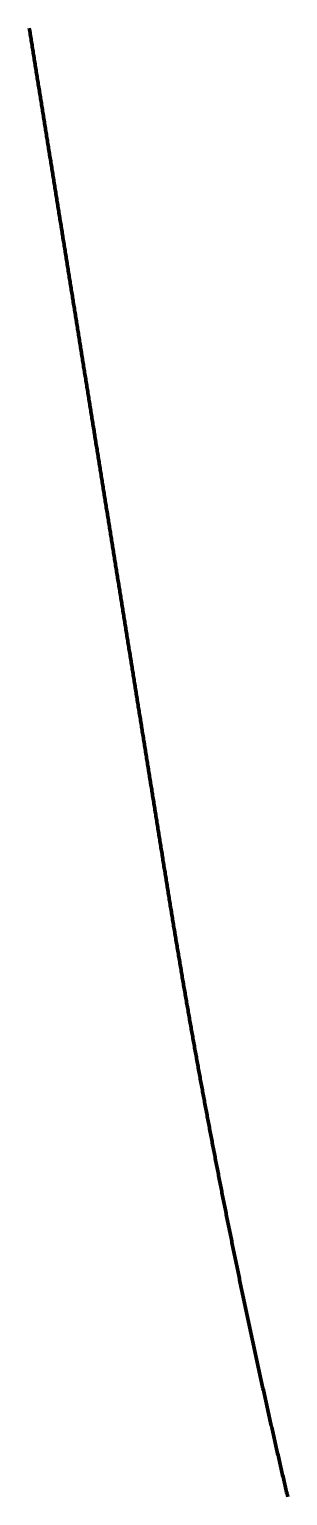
# Model space of a CAD drawing. Header units: metres. Extents: x 84843 to 90196, y 2281619 to 2289011.
# Drawn here: x 89342.3 to 89423.9, y 2283466.9 to 2283928.8 of the extents above; entities that cross this region are included whole.
import ezdxf

# ---------------------------------------------------------------- set-up
doc = ezdxf.new("R2010")
doc.units = ezdxf.units.M
doc.layers.add('Linje - 1', color=5, linetype='Continuous', lineweight=200)

msp = doc.modelspace()

# ---------------------------------------------------------------- linework, layer by layer
at = {"layer": 'Linje - 1'}
msp.add_polyline3d([(89423.89, 2283466.51, 43.69), (89423.78, 2283467, 43.68), (89423.66, 2283467.48, 43.67), (89423.55, 2283467.97, 43.65), (89423.43, 2283468.46, 43.64), (89423.32, 2283468.94, 43.63), (89423.21, 2283469.43, 43.61), (89423.09, 2283469.92, 43.6), (89422.98, 2283470.4, 43.59), (89422.86, 2283470.89, 43.58), (89422.75, 2283471.38, 43.56), (89422.64, 2283471.86, 43.55), (89422.52, 2283472.35, 43.54), (89422.41, 2283472.84, 43.52), (89422.29, 2283473.32, 43.51), (89422.18, 2283473.81, 43.5), (89422.07, 2283474.3, 43.49), (89421.95, 2283474.79, 43.47), (89421.84, 2283475.27, 43.46), (89421.73, 2283475.76, 43.45), (89421.61, 2283476.25, 43.43), (89421.5, 2283476.73, 43.42), (89421.39, 2283477.22, 43.41), (89421.28, 2283477.71, 43.39), (89421.16, 2283478.19, 43.38), (89421.05, 2283478.68, 43.37), (89420.94, 2283479.17, 43.35), (89420.83, 2283479.66, 43.34), (89420.71, 2283480.14, 43.33), (89420.6, 2283480.63, 43.31), (89420.49, 2283481.12, 43.3), (89420.38, 2283481.61, 43.29), (89420.27, 2283482.09, 43.27), (89420.15, 2283482.58, 43.26), (89420.04, 2283483.07, 43.25), (89419.93, 2283483.55, 43.23), (89419.82, 2283484.04, 43.22), (89419.71, 2283484.53, 43.21), (89419.6, 2283485.02, 43.19), (89419.48, 2283485.5, 43.18), (89419.37, 2283485.99, 43.17), (89419.26, 2283486.48, 43.15), (89419.15, 2283486.97, 43.14), (89419.04, 2283487.45, 43.12), (89418.93, 2283487.94, 43.11), (89418.82, 2283488.43, 43.1), (89418.71, 2283488.92, 43.08), (89418.6, 2283489.4, 43.07), (89418.49, 2283489.89, 43.06), (89418.38, 2283490.38, 43.04), (89418.27, 2283490.87, 43.03), (89418.16, 2283491.36, 43.02), (89418.05, 2283491.84, 43), (89417.94, 2283492.33, 42.99), (89417.83, 2283492.82, 42.97), (89417.72, 2283493.31, 42.96), (89417.61, 2283493.79, 42.95), (89417.5, 2283494.28, 42.93), (89417.39, 2283494.77, 42.92), (89417.28, 2283495.26, 42.9), (89417.17, 2283495.75, 42.89), (89417.06, 2283496.23, 42.88), (89416.95, 2283496.72, 42.86), (89416.84, 2283497.21, 42.85), (89416.73, 2283497.7, 42.84), (89416.62, 2283498.19, 42.82), (89416.51, 2283498.67, 42.81), (89416.41, 2283499.16, 42.79), (89416.3, 2283499.65, 42.78), (89416.19, 2283500.14, 42.76), (89416.08, 2283500.63, 42.75), (89415.97, 2283501.11, 42.74), (89415.86, 2283501.6, 42.72), (89415.75, 2283502.09, 42.71), (89415.65, 2283502.58, 42.69), (89415.54, 2283503.07, 42.68), (89415.43, 2283503.55, 42.67), (89415.32, 2283504.04, 42.65), (89415.22, 2283504.53, 42.64), (89415.11, 2283505.02, 42.62), (89415, 2283505.51, 42.61), (89414.89, 2283506, 42.59), (89414.78, 2283506.48, 42.58), (89414.68, 2283506.97, 42.57), (89414.57, 2283507.46, 42.55), (89414.46, 2283507.95, 42.54), (89414.36, 2283508.44, 42.52), (89414.25, 2283508.93, 42.51), (89414.14, 2283509.41, 42.49), (89414.04, 2283509.9, 42.48), (89413.93, 2283510.39, 42.46), (89413.82, 2283510.88, 42.45), (89413.72, 2283511.37, 42.44), (89413.61, 2283511.86, 42.42), (89413.5, 2283512.35, 42.41), (89413.4, 2283512.83, 42.39), (89413.29, 2283513.32, 42.38), (89413.18, 2283513.81, 42.36), (89413.08, 2283514.3, 42.35), (89412.97, 2283514.79, 42.33), (89412.87, 2283515.28, 42.32), (89412.76, 2283515.77, 42.3), (89412.66, 2283516.26, 42.29), (89412.55, 2283516.74, 42.27), (89412.44, 2283517.23, 42.26), (89412.34, 2283517.72, 42.24), (89412.23, 2283518.21, 42.23), (89412.13, 2283518.7, 42.22), (89412.02, 2283519.19, 42.2), (89411.92, 2283519.68, 42.19), (89411.81, 2283520.17, 42.17), (89411.71, 2283520.65, 42.16), (89411.6, 2283521.14, 42.14), (89411.5, 2283521.63, 42.13), (89411.4, 2283522.12, 42.11), (89411.29, 2283522.61, 42.1), (89411.19, 2283523.1, 42.08), (89411.08, 2283523.59, 42.07), (89410.98, 2283524.08, 42.05), (89410.87, 2283524.57, 42.04), (89410.77, 2283525.06, 42.02), (89410.67, 2283525.54, 42.01), (89410.56, 2283526.03, 41.99), (89410.46, 2283526.52, 41.98), (89410.36, 2283527.01, 41.96), (89410.25, 2283527.5, 41.95), (89410.15, 2283527.99, 41.93), (89410.05, 2283528.48, 41.91), (89409.94, 2283528.97, 41.9), (89409.84, 2283529.46, 41.88), (89409.74, 2283529.95, 41.87), (89409.63, 2283530.44, 41.85), (89409.53, 2283530.93, 41.84), (89409.43, 2283531.42, 41.82), (89409.32, 2283531.9, 41.81), (89409.22, 2283532.39, 41.79), (89409.12, 2283532.88, 41.78), (89409.02, 2283533.37, 41.76), (89408.91, 2283533.86, 41.75), (89408.81, 2283534.35, 41.73), (89408.71, 2283534.84, 41.72), (89408.61, 2283535.33, 41.7), (89408.51, 2283535.82, 41.68), (89408.4, 2283536.31, 41.67), (89408.3, 2283536.8, 41.65), (89408.2, 2283537.29, 41.64), (89408.1, 2283537.78, 41.62), (89408, 2283538.27, 41.61), (89407.9, 2283538.76, 41.59), (89407.79, 2283539.25, 41.58), (89407.69, 2283539.74, 41.56), (89407.59, 2283540.23, 41.54), (89407.49, 2283540.72, 41.53), (89407.39, 2283541.21, 41.51), (89407.29, 2283541.7, 41.5), (89407.19, 2283542.18, 41.48), (89407.09, 2283542.67, 41.47), (89406.99, 2283543.16, 41.45), (89406.89, 2283543.65, 41.43), (89406.79, 2283544.14, 41.42), (89406.69, 2283544.63, 41.4), (89406.59, 2283545.12, 41.39), (89406.49, 2283545.61, 41.37), (89406.39, 2283546.1, 41.35), (89406.29, 2283546.59, 41.34), (89406.19, 2283547.08, 41.32), (89406.09, 2283547.57, 41.31), (89405.99, 2283548.06, 41.29), (89405.89, 2283548.55, 41.27), (89405.79, 2283549.04, 41.26), (89405.69, 2283549.53, 41.24), (89405.59, 2283550.02, 41.23), (89405.49, 2283550.51, 41.21), (89405.39, 2283551, 41.19), (89405.29, 2283551.49, 41.18), (89405.19, 2283551.98, 41.16), (89405.09, 2283552.47, 41.15), (89404.99, 2283552.96, 41.13), (89404.9, 2283553.45, 41.11), (89404.8, 2283553.94, 41.1), (89404.7, 2283554.43, 41.08), (89404.6, 2283554.92, 41.07), (89404.5, 2283555.41, 41.05), (89404.4, 2283555.91, 41.03), (89404.31, 2283556.4, 41.02), (89404.21, 2283556.89, 41), (89404.11, 2283557.38, 40.98), (89404.01, 2283557.87, 40.97), (89403.91, 2283558.36, 40.95), (89403.82, 2283558.85, 40.93), (89403.72, 2283559.34, 40.92), (89403.62, 2283559.83, 40.9), (89403.52, 2283560.32, 40.89), (89403.43, 2283560.81, 40.87), (89403.33, 2283561.3, 40.85), (89403.23, 2283561.79, 40.84), (89403.13, 2283562.28, 40.82), (89403.04, 2283562.77, 40.8), (89402.94, 2283563.26, 40.79), (89402.84, 2283563.75, 40.77), (89402.75, 2283564.24, 40.75), (89402.65, 2283564.73, 40.74), (89402.55, 2283565.22, 40.72), (89402.46, 2283565.71, 40.7), (89402.36, 2283566.2, 40.69), (89402.26, 2283566.7, 40.67), (89402.17, 2283567.19, 40.65), (89402.07, 2283567.68, 40.64), (89401.98, 2283568.17, 40.62), (89401.88, 2283568.66, 40.6), (89401.78, 2283569.15, 40.59), (89401.69, 2283569.64, 40.57), (89401.59, 2283570.13, 40.55), (89401.5, 2283570.62, 40.54), (89401.4, 2283571.11, 40.52), (89401.31, 2283571.6, 40.5), (89401.21, 2283572.09, 40.48), (89401.12, 2283572.58, 40.47), (89401.02, 2283573.08, 40.45), (89400.93, 2283573.57, 40.43), (89400.83, 2283574.06, 40.42), (89400.74, 2283574.55, 40.4), (89400.64, 2283575.04, 40.38), (89400.55, 2283575.53, 40.37), (89400.45, 2283576.02, 40.35), (89400.36, 2283576.51, 40.33), (89400.26, 2283577, 40.31), (89400.17, 2283577.49, 40.3), (89400.08, 2283577.98, 40.28), (89399.98, 2283578.48, 40.26), (89399.89, 2283578.97, 40.25), (89399.79, 2283579.46, 40.23), (89399.7, 2283579.95, 40.21), (89399.61, 2283580.44, 40.19), (89399.51, 2283580.93, 40.18), (89399.42, 2283581.42, 40.16), (89399.33, 2283581.91, 40.14), (89399.23, 2283582.41, 40.12), (89399.14, 2283582.9, 40.11), (89399.05, 2283583.39, 40.09), (89398.95, 2283583.88, 40.07), (89398.86, 2283584.37, 40.06), (89398.77, 2283584.86, 40.04), (89398.67, 2283585.35, 40.02), (89398.58, 2283585.84, 40), (89398.49, 2283586.34, 39.99), (89398.4, 2283586.83, 39.97), (89398.3, 2283587.32, 39.95), (89398.21, 2283587.81, 39.93), (89398.12, 2283588.3, 39.92), (89398.03, 2283588.79, 39.9), (89397.94, 2283589.28, 39.88), (89397.84, 2283589.78, 39.86), (89397.75, 2283590.27, 39.84), (89397.66, 2283590.76, 39.83), (89397.57, 2283591.25, 39.81), (89397.48, 2283591.74, 39.79), (89397.38, 2283592.23, 39.77), (89397.29, 2283592.72, 39.76), (89397.2, 2283593.22, 39.74), (89397.11, 2283593.71, 39.72), (89397.02, 2283594.2, 39.7), (89396.93, 2283594.69, 39.69), (89396.84, 2283595.18, 39.67), (89396.75, 2283595.67, 39.65), (89396.66, 2283596.17, 39.63), (89396.56, 2283596.66, 39.61), (89396.47, 2283597.15, 39.6), (89396.38, 2283597.64, 39.58), (89396.29, 2283598.13, 39.56), (89396.2, 2283598.62, 39.54), (89396.11, 2283599.12, 39.52), (89396.02, 2283599.61, 39.51), (89395.93, 2283600.1, 39.49), (89395.84, 2283600.59, 39.47), (89395.75, 2283601.08, 39.45), (89395.66, 2283601.58, 39.43), (89395.57, 2283602.07, 39.42), (89395.48, 2283602.56, 39.4), (89395.39, 2283603.05, 39.38), (89395.3, 2283603.54, 39.36), (89395.22, 2283604.04, 39.34), (89395.13, 2283604.53, 39.33), (89395.04, 2283605.02, 39.31), (89394.95, 2283605.51, 39.29), (89394.86, 2283606, 39.27), (89394.77, 2283606.5, 39.25), (89394.68, 2283606.99, 39.23), (89394.59, 2283607.48, 39.22), (89394.5, 2283607.97, 39.2), (89394.42, 2283608.46, 39.18), (89394.33, 2283608.96, 39.16), (89394.24, 2283609.45, 39.14), (89394.15, 2283609.94, 39.12), (89394.06, 2283610.43, 39.11), (89393.97, 2283610.92, 39.09), (89393.89, 2283611.42, 39.07), (89393.8, 2283611.91, 39.05), (89393.71, 2283612.4, 39.03), (89393.62, 2283612.89, 39.01), (89393.54, 2283613.39, 38.99), (89393.45, 2283613.88, 38.98), (89393.36, 2283614.37, 38.96), (89393.27, 2283614.86, 38.94), (89393.19, 2283615.35, 38.92), (89393.1, 2283615.85, 38.9), (89393.01, 2283616.34, 38.88), (89392.92, 2283616.83, 38.86), (89392.84, 2283617.32, 38.85), (89392.75, 2283617.82, 38.83), (89392.66, 2283618.31, 38.81), (89392.58, 2283618.8, 38.79), (89392.49, 2283619.29, 38.77), (89392.4, 2283619.79, 38.75), (89392.32, 2283620.28, 38.73), (89392.23, 2283620.77, 38.71), (89392.15, 2283621.26, 38.7), (89392.06, 2283621.76, 38.68), (89391.97, 2283622.25, 38.66), (89391.89, 2283622.74, 38.64), (89391.8, 2283623.23, 38.62), (89391.72, 2283623.73, 38.6), (89391.63, 2283624.22, 38.58), (89391.55, 2283624.71, 38.56), (89391.46, 2283625.2, 38.54), (89391.37, 2283625.7, 38.52), (89391.29, 2283626.19, 38.51), (89391.2, 2283626.68, 38.49), (89391.12, 2283627.18, 38.47), (89391.03, 2283627.67, 38.45), (89390.95, 2283628.16, 38.43), (89390.86, 2283628.65, 38.41), (89390.78, 2283629.15, 38.39), (89390.7, 2283629.64, 38.37), (89390.61, 2283630.13, 38.35), (89390.53, 2283630.62, 38.33), (89390.44, 2283631.12, 38.32), (89390.36, 2283631.61, 38.3), (89390.27, 2283632.1, 38.28), (89390.19, 2283632.6, 38.26), (89390.11, 2283633.09, 38.24), (89390.02, 2283633.58, 38.22), (89389.94, 2283634.07, 38.2), (89389.85, 2283634.57, 38.18), (89389.77, 2283635.06, 38.16), (89389.69, 2283635.55, 38.14), (89389.6, 2283636.05, 38.13), (89389.52, 2283636.54, 38.11), (89389.44, 2283637.03, 38.09), (89389.35, 2283637.53, 38.07), (89389.27, 2283638.02, 38.05), (89389.19, 2283638.51, 38.03), (89389.11, 2283639.01, 38.01), (89389.02, 2283639.5, 37.99), (89388.94, 2283639.99, 37.97), (89388.86, 2283640.48, 37.95), (89388.77, 2283640.98, 37.94), (89388.69, 2283641.47, 37.92), (89388.61, 2283641.96, 37.9), (89388.53, 2283642.46, 37.88), (89388.45, 2283642.95, 37.86), (89388.36, 2283643.44, 37.84), (89388.28, 2283643.94, 37.82), (89388.2, 2283644.43, 37.8), (89388.12, 2283644.92, 37.78), (89388.04, 2283645.42, 37.76), (89387.95, 2283645.91, 37.75), (89387.87, 2283646.4, 37.73), (89387.79, 2283646.9, 37.71), (89387.71, 2283647.39, 37.69), (89387.63, 2283647.88, 37.67), (89387.55, 2283648.38, 37.65), (89387.47, 2283648.87, 37.63), (89387.39, 2283649.36, 37.61), (89387.3, 2283649.86, 37.59), (89387.22, 2283650.35, 37.57), (89387.14, 2283650.84, 37.56), (89387.06, 2283651.34, 37.54), (89386.98, 2283651.83, 37.52), (89386.9, 2283652.32, 37.5), (89386.82, 2283652.82, 37.48), (89386.74, 2283653.31, 37.46), (89386.66, 2283653.8, 37.44), (89386.58, 2283654.3, 37.42), (89386.5, 2283654.79, 37.4), (89386.42, 2283655.29, 37.38), (89386.34, 2283655.78, 37.37), (89386.26, 2283656.27, 37.35), (89386.18, 2283656.77, 37.33), (89386.1, 2283657.26, 37.31), (89386.02, 2283657.75, 37.29), (89385.94, 2283658.25, 37.27), (89385.86, 2283658.74, 37.25), (89385.78, 2283659.23, 37.23), (89385.7, 2283659.73, 37.21), (89385.62, 2283660.22, 37.19), (89385.54, 2283660.71, 37.18), (89385.46, 2283661.21, 37.16), (89385.38, 2283661.7, 37.14), (89385.3, 2283662.2, 37.12), (89385.22, 2283662.69, 37.1), (89385.14, 2283663.18, 37.08), (89385.06, 2283663.68, 37.06), (89384.98, 2283664.17, 37.04), (89384.9, 2283664.66, 37.02), (89384.82, 2283665.16, 37), (89384.74, 2283665.65, 36.99), (89384.66, 2283666.14, 36.97), (89384.58, 2283666.64, 36.95), (89384.5, 2283667.13, 36.93), (89384.43, 2283667.62, 36.91), (89384.35, 2283668.12, 36.89), (89384.27, 2283668.61, 36.87), (89384.19, 2283669.11, 36.85), (89384.11, 2283669.6, 36.83), (89384.03, 2283670.09, 36.81), (89383.95, 2283670.59, 36.8), (89383.87, 2283671.08, 36.78), (89383.79, 2283671.57, 36.76), (89383.71, 2283672.07, 36.74), (89383.63, 2283672.56, 36.72), (89383.55, 2283673.05, 36.7), (89383.47, 2283673.55, 36.68), (89383.39, 2283674.04, 36.66), (89383.31, 2283674.54, 36.64), (89383.23, 2283675.03, 36.62), (89383.15, 2283675.52, 36.61), (89383.07, 2283676.02, 36.59), (89382.99, 2283676.51, 36.57), (89382.91, 2283677, 36.55), (89382.83, 2283677.5, 36.53), (89382.76, 2283677.99, 36.51), (89382.68, 2283678.48, 36.49), (89382.6, 2283678.98, 36.47), (89382.52, 2283679.47, 36.45), (89382.44, 2283679.97, 36.43), (89382.36, 2283680.46, 36.42), (89382.28, 2283680.95, 36.4), (89382.2, 2283681.45, 36.38), (89382.12, 2283681.94, 36.36), (89382.04, 2283682.43, 36.34), (89381.96, 2283682.93, 36.32), (89381.88, 2283683.42, 36.3), (89381.8, 2283683.91, 36.28), (89381.72, 2283684.41, 36.26), (89381.64, 2283684.9, 36.24), (89381.56, 2283685.4, 36.23), (89381.48, 2283685.89, 36.21), (89381.4, 2283686.38, 36.19), (89381.32, 2283686.88, 36.17), (89381.24, 2283687.37, 36.15), (89381.16, 2283687.86, 36.13), (89381.09, 2283688.36, 36.11), (89381.01, 2283688.85, 36.09), (89380.93, 2283689.34, 36.07), (89380.85, 2283689.84, 36.05), (89380.77, 2283690.33, 36.04), (89380.69, 2283690.83, 36.02), (89380.61, 2283691.32, 36), (89380.53, 2283691.81, 35.98), (89380.45, 2283692.31, 35.96), (89380.37, 2283692.8, 35.94), (89380.29, 2283693.29, 35.92), (89380.21, 2283693.79, 35.9), (89380.13, 2283694.28, 35.88), (89380.05, 2283694.77, 35.86), (89379.97, 2283695.27, 35.85), (89379.89, 2283695.76, 35.83), (89379.81, 2283696.26, 35.81), (89379.73, 2283696.75, 35.79), (89379.65, 2283697.24, 35.77), (89379.57, 2283697.74, 35.75), (89379.49, 2283698.23, 35.73), (89379.42, 2283698.72, 35.71), (89379.34, 2283699.22, 35.69), (89379.26, 2283699.71, 35.67), (89379.18, 2283700.2, 35.66), (89379.1, 2283700.7, 35.64), (89379.02, 2283701.19, 35.62), (89378.94, 2283701.69, 35.6), (89378.86, 2283702.18, 35.58), (89378.78, 2283702.67, 35.56), (89378.7, 2283703.17, 35.54), (89378.62, 2283703.66, 35.52), (89378.54, 2283704.15, 35.5), (89378.46, 2283704.65, 35.48), (89378.38, 2283705.14, 35.47), (89378.3, 2283705.63, 35.45), (89378.22, 2283706.13, 35.43), (89378.14, 2283706.62, 35.41), (89378.06, 2283707.12, 35.39), (89377.98, 2283707.61, 35.37), (89377.9, 2283708.1, 35.35), (89377.82, 2283708.6, 35.33), (89377.75, 2283709.09, 35.31), (89377.67, 2283709.58, 35.29), (89377.59, 2283710.08, 35.28), (89377.51, 2283710.57, 35.26), (89377.43, 2283711.06, 35.24), (89377.35, 2283711.56, 35.22), (89377.27, 2283712.05, 35.2), (89377.19, 2283712.55, 35.18), (89377.11, 2283713.04, 35.16), (89377.03, 2283713.53, 35.14), (89376.95, 2283714.03, 35.12), (89376.87, 2283714.52, 35.1), (89376.79, 2283715.01, 35.09), (89376.71, 2283715.51, 35.07), (89376.63, 2283716, 35.05), (89376.55, 2283716.49, 35.03), (89376.47, 2283716.99, 35.01), (89376.39, 2283717.48, 34.99), (89376.31, 2283717.98, 34.97), (89376.23, 2283718.47, 34.95), (89376.15, 2283718.96, 34.93), (89376.08, 2283719.46, 34.91), (89376, 2283719.95, 34.9), (89375.92, 2283720.44, 34.88), (89375.84, 2283720.94, 34.86), (89375.76, 2283721.43, 34.84), (89375.68, 2283721.92, 34.82), (89375.6, 2283722.42, 34.8), (89375.52, 2283722.91, 34.78), (89375.44, 2283723.41, 34.76), (89375.36, 2283723.9, 34.74), (89375.28, 2283724.39, 34.72), (89375.2, 2283724.89, 34.71), (89375.12, 2283725.38, 34.69), (89375.04, 2283725.87, 34.67), (89374.96, 2283726.37, 34.65), (89374.88, 2283726.86, 34.63), (89374.8, 2283727.35, 34.61), (89374.72, 2283727.85, 34.59), (89374.64, 2283728.34, 34.57), (89374.56, 2283728.84, 34.55), (89374.48, 2283729.33, 34.53), (89374.41, 2283729.82, 34.52), (89374.33, 2283730.32, 34.5), (89374.25, 2283730.81, 34.48), (89374.17, 2283731.3, 34.46), (89374.09, 2283731.8, 34.44), (89374.01, 2283732.29, 34.42), (89373.93, 2283732.78, 34.4), (89373.85, 2283733.28, 34.38), (89373.77, 2283733.77, 34.36), (89373.69, 2283734.27, 34.34), (89373.61, 2283734.76, 34.33), (89373.53, 2283735.25, 34.31), (89373.45, 2283735.75, 34.29), (89373.37, 2283736.24, 34.27), (89373.29, 2283736.73, 34.25), (89373.21, 2283737.23, 34.23), (89373.13, 2283737.72, 34.21), (89373.05, 2283738.21, 34.19), (89372.97, 2283738.71, 34.17), (89372.89, 2283739.2, 34.15), (89372.81, 2283739.7, 34.14), (89372.74, 2283740.19, 34.12), (89372.66, 2283740.68, 34.1), (89372.58, 2283741.18, 34.08), (89372.5, 2283741.67, 34.06), (89372.42, 2283742.16, 34.04), (89372.34, 2283742.66, 34.02), (89372.26, 2283743.15, 34), (89372.18, 2283743.64, 33.98), (89372.1, 2283744.14, 33.96), (89372.02, 2283744.63, 33.95), (89371.94, 2283745.13, 33.93), (89371.86, 2283745.62, 33.91), (89371.78, 2283746.11, 33.89), (89371.7, 2283746.61, 33.87), (89371.62, 2283747.1, 33.85), (89371.54, 2283747.59, 33.83), (89371.46, 2283748.09, 33.81), (89371.38, 2283748.58, 33.79), (89371.3, 2283749.07, 33.77), (89371.22, 2283749.57, 33.76), (89371.14, 2283750.06, 33.74), (89371.07, 2283750.56, 33.72), (89370.99, 2283751.05, 33.7), (89370.91, 2283751.54, 33.68), (89370.83, 2283752.04, 33.66), (89370.75, 2283752.53, 33.64), (89370.67, 2283753.02, 33.62), (89370.59, 2283753.52, 33.6), (89370.51, 2283754.01, 33.58), (89370.43, 2283754.5, 33.57), (89370.35, 2283755, 33.55), (89370.27, 2283755.49, 33.53), (89370.19, 2283755.99, 33.51), (89370.11, 2283756.48, 33.49), (89370.03, 2283756.97, 33.47), (89369.95, 2283757.47, 33.45), (89369.87, 2283757.96, 33.43), (89369.79, 2283758.45, 33.41), (89369.71, 2283758.95, 33.39), (89369.63, 2283759.44, 33.38), (89369.55, 2283759.93, 33.36), (89369.47, 2283760.43, 33.34), (89369.4, 2283760.92, 33.32), (89369.32, 2283761.42, 33.3), (89369.24, 2283761.91, 33.28), (89369.16, 2283762.4, 33.26), (89369.08, 2283762.9, 33.24), (89369, 2283763.39, 33.22), (89368.92, 2283763.88, 33.2), (89368.84, 2283764.38, 33.19), (89368.76, 2283764.87, 33.17), (89368.68, 2283765.36, 33.15), (89368.6, 2283765.86, 33.13), (89368.52, 2283766.35, 33.11), (89368.44, 2283766.85, 33.09), (89368.36, 2283767.34, 33.07), (89368.28, 2283767.83, 33.05), (89368.2, 2283768.33, 33.03), (89368.12, 2283768.82, 33.01), (89368.04, 2283769.31, 33), (89367.96, 2283769.81, 32.98), (89367.88, 2283770.3, 32.96), (89367.8, 2283770.79, 32.94), (89367.73, 2283771.29, 32.92), (89367.65, 2283771.78, 32.9), (89367.57, 2283772.28, 32.88), (89367.49, 2283772.77, 32.86), (89367.41, 2283773.26, 32.84), (89367.33, 2283773.76, 32.82), (89367.25, 2283774.25, 32.81), (89367.17, 2283774.74, 32.79), (89367.09, 2283775.24, 32.77), (89367.01, 2283775.73, 32.75), (89366.93, 2283776.22, 32.73), (89366.85, 2283776.72, 32.71), (89366.77, 2283777.21, 32.69), (89366.69, 2283777.71, 32.67), (89366.61, 2283778.2, 32.65), (89366.53, 2283778.69, 32.63), (89366.45, 2283779.19, 32.62), (89366.37, 2283779.68, 32.6), (89366.29, 2283780.17, 32.58), (89366.21, 2283780.67, 32.56), (89366.13, 2283781.16, 32.54), (89366.06, 2283781.65, 32.52), (89365.98, 2283782.15, 32.5), (89365.9, 2283782.64, 32.48), (89365.82, 2283783.14, 32.46), (89365.74, 2283783.63, 32.44), (89365.66, 2283784.12, 32.43), (89365.58, 2283784.62, 32.41), (89365.5, 2283785.11, 32.39), (89365.42, 2283785.6, 32.37), (89365.34, 2283786.1, 32.35), (89365.26, 2283786.59, 32.33), (89365.18, 2283787.08, 32.31), (89365.1, 2283787.58, 32.29), (89365.02, 2283788.07, 32.27), (89364.94, 2283788.57, 32.25), (89364.86, 2283789.06, 32.24), (89364.78, 2283789.55, 32.22), (89364.7, 2283790.05, 32.2), (89364.62, 2283790.54, 32.18), (89364.54, 2283791.03, 32.16), (89364.46, 2283791.53, 32.14), (89364.39, 2283792.02, 32.12), (89364.31, 2283792.51, 32.1), (89364.23, 2283793.01, 32.08), (89364.15, 2283793.5, 32.06), (89364.07, 2283794, 32.05), (89363.99, 2283794.49, 32.03), (89363.91, 2283794.98, 32.01), (89363.83, 2283795.48, 31.99), (89363.75, 2283795.97, 31.97), (89363.67, 2283796.46, 31.95), (89363.59, 2283796.96, 31.93), (89363.51, 2283797.45, 31.91), (89363.43, 2283797.94, 31.89), (89363.35, 2283798.44, 31.87), (89363.27, 2283798.93, 31.86), (89363.19, 2283799.43, 31.84), (89363.11, 2283799.92, 31.82), (89363.03, 2283800.41, 31.8), (89362.95, 2283800.91, 31.78), (89362.87, 2283801.4, 31.76), (89362.79, 2283801.89, 31.74), (89362.72, 2283802.39, 31.72), (89362.64, 2283802.88, 31.7), (89362.56, 2283803.37, 31.68), (89362.48, 2283803.87, 31.67), (89362.4, 2283804.36, 31.65), (89362.32, 2283804.86, 31.63), (89362.24, 2283805.35, 31.61), (89362.16, 2283805.84, 31.59), (89362.08, 2283806.34, 31.57), (89362, 2283806.83, 31.55), (89361.92, 2283807.32, 31.53), (89361.84, 2283807.82, 31.51), (89361.76, 2283808.31, 31.49), (89361.68, 2283808.8, 31.48), (89361.6, 2283809.3, 31.46), (89361.52, 2283809.79, 31.44), (89361.44, 2283810.29, 31.42), (89361.36, 2283810.78, 31.4), (89361.28, 2283811.27, 31.38), (89361.2, 2283811.77, 31.36), (89361.12, 2283812.26, 31.34), (89361.05, 2283812.75, 31.32), (89360.97, 2283813.25, 31.3), (89360.89, 2283813.74, 31.29), (89360.81, 2283814.23, 31.27), (89360.73, 2283814.73, 31.25), (89360.65, 2283815.22, 31.23), (89360.57, 2283815.72, 31.21), (89360.49, 2283816.21, 31.19), (89360.41, 2283816.7, 31.17), (89360.33, 2283817.2, 31.15), (89360.25, 2283817.69, 31.13), (89360.17, 2283818.18, 31.11), (89360.09, 2283818.68, 31.1), (89360.01, 2283819.17, 31.08), (89359.93, 2283819.66, 31.06), (89359.85, 2283820.16, 31.04), (89359.77, 2283820.65, 31.02), (89359.69, 2283821.15, 31), (89359.61, 2283821.64, 30.98), (89359.53, 2283822.13, 30.96), (89359.45, 2283822.63, 30.94), (89359.38, 2283823.12, 30.92), (89359.3, 2283823.61, 30.91), (89359.22, 2283824.11, 30.89), (89359.14, 2283824.6, 30.87), (89359.06, 2283825.09, 30.85), (89358.98, 2283825.59, 30.83), (89358.9, 2283826.08, 30.81), (89358.82, 2283826.58, 30.79), (89358.74, 2283827.07, 30.77), (89358.66, 2283827.56, 30.75), (89358.58, 2283828.06, 30.73), (89358.5, 2283828.55, 30.72), (89358.42, 2283829.04, 30.7), (89358.34, 2283829.54, 30.68), (89358.26, 2283830.03, 30.66), (89358.18, 2283830.52, 30.64), (89358.1, 2283831.02, 30.62), (89358.02, 2283831.51, 30.6), (89357.94, 2283832.01, 30.58), (89357.86, 2283832.5, 30.56), (89357.78, 2283832.99, 30.54), (89357.71, 2283833.49, 30.53), (89357.63, 2283833.98, 30.51), (89357.55, 2283834.47, 30.49), (89357.47, 2283834.97, 30.47), (89357.39, 2283835.46, 30.45), (89357.31, 2283835.95, 30.43), (89357.23, 2283836.45, 30.41), (89357.15, 2283836.94, 30.39), (89357.07, 2283837.44, 30.37), (89356.99, 2283837.93, 30.35), (89356.91, 2283838.42, 30.34), (89356.83, 2283838.92, 30.32), (89356.75, 2283839.41, 30.3), (89356.67, 2283839.9, 30.28), (89356.59, 2283840.4, 30.26), (89356.51, 2283840.89, 30.24), (89356.43, 2283841.38, 30.22), (89356.35, 2283841.88, 30.2), (89356.27, 2283842.37, 30.18), (89356.19, 2283842.87, 30.16), (89356.11, 2283843.36, 30.15), (89356.04, 2283843.85, 30.13), (89355.96, 2283844.35, 30.11), (89355.88, 2283844.84, 30.09), (89355.8, 2283845.33, 30.07), (89355.72, 2283845.83, 30.05), (89355.64, 2283846.32, 30.03), (89355.56, 2283846.81, 30.01), (89355.48, 2283847.31, 29.99), (89355.4, 2283847.8, 29.97), (89355.32, 2283848.3, 29.96), (89355.24, 2283848.79, 29.94), (89355.16, 2283849.28, 29.92), (89355.08, 2283849.78, 29.9), (89355, 2283850.27, 29.88), (89354.92, 2283850.76, 29.86), (89354.84, 2283851.26, 29.84), (89354.76, 2283851.75, 29.82), (89354.68, 2283852.24, 29.8), (89354.6, 2283852.74, 29.78), (89354.52, 2283853.23, 29.77), (89354.44, 2283853.73, 29.75), (89354.37, 2283854.22, 29.73), (89354.29, 2283854.71, 29.71), (89354.21, 2283855.21, 29.69), (89354.13, 2283855.7, 29.67), (89354.05, 2283856.19, 29.65), (89353.97, 2283856.69, 29.63), (89353.89, 2283857.18, 29.61), (89353.81, 2283857.67, 29.59), (89353.73, 2283858.17, 29.58), (89353.65, 2283858.66, 29.56), (89353.57, 2283859.16, 29.54), (89353.49, 2283859.65, 29.52), (89353.41, 2283860.14, 29.5), (89353.33, 2283860.64, 29.48), (89353.25, 2283861.13, 29.46), (89353.17, 2283861.62, 29.44), (89353.09, 2283862.12, 29.42), (89353.01, 2283862.61, 29.4), (89352.93, 2283863.1, 29.39), (89352.85, 2283863.6, 29.37), (89352.77, 2283864.09, 29.35), (89352.7, 2283864.59, 29.33), (89352.62, 2283865.08, 29.31), (89352.54, 2283865.57, 29.29), (89352.46, 2283866.07, 29.27), (89352.38, 2283866.56, 29.25), (89352.3, 2283867.05, 29.23), (89352.22, 2283867.55, 29.21), (89352.14, 2283868.04, 29.2), (89352.06, 2283868.53, 29.18), (89351.98, 2283869.03, 29.16), (89351.9, 2283869.52, 29.14), (89351.82, 2283870.02, 29.12), (89351.74, 2283870.51, 29.1), (89351.66, 2283871, 29.08), (89351.58, 2283871.5, 29.06), (89351.5, 2283871.99, 29.04), (89351.42, 2283872.48, 29.02), (89351.34, 2283872.98, 29.01), (89351.26, 2283873.47, 28.99), (89351.18, 2283873.96, 28.97), (89351.1, 2283874.46, 28.95), (89351.03, 2283874.95, 28.93), (89350.95, 2283875.45, 28.91), (89350.87, 2283875.94, 28.89), (89350.79, 2283876.43, 28.87), (89350.71, 2283876.93, 28.85), (89350.63, 2283877.42, 28.83), (89350.55, 2283877.91, 28.82), (89350.47, 2283878.41, 28.8), (89350.39, 2283878.9, 28.78), (89350.31, 2283879.39, 28.76), (89350.23, 2283879.89, 28.74), (89350.15, 2283880.38, 28.72), (89350.07, 2283880.88, 28.7), (89349.99, 2283881.37, 28.68), (89349.91, 2283881.86, 28.66), (89349.83, 2283882.36, 28.64), (89349.75, 2283882.85, 28.63), (89349.67, 2283883.34, 28.61), (89349.59, 2283883.84, 28.59), (89349.51, 2283884.33, 28.57), (89349.43, 2283884.82, 28.55), (89349.36, 2283885.32, 28.53), (89349.28, 2283885.81, 28.51), (89349.2, 2283886.31, 28.49), (89349.12, 2283886.8, 28.47), (89349.04, 2283887.29, 28.45), (89348.96, 2283887.79, 28.44), (89348.88, 2283888.28, 28.42), (89348.8, 2283888.77, 28.4), (89348.72, 2283889.27, 28.38), (89348.64, 2283889.76, 28.36), (89348.56, 2283890.25, 28.34), (89348.48, 2283890.75, 28.32), (89348.4, 2283891.24, 28.3), (89348.32, 2283891.74, 28.28), (89348.24, 2283892.23, 28.26), (89348.16, 2283892.72, 28.25), (89348.08, 2283893.22, 28.23), (89348, 2283893.71, 28.21), (89347.92, 2283894.2, 28.19), (89347.84, 2283894.7, 28.17), (89347.76, 2283895.19, 28.15), (89347.69, 2283895.68, 28.13), (89347.61, 2283896.18, 28.11), (89347.53, 2283896.67, 28.09), (89347.45, 2283897.17, 28.07), (89347.37, 2283897.66, 28.06), (89347.29, 2283898.15, 28.04), (89347.21, 2283898.65, 28.02), (89347.13, 2283899.14, 28), (89347.05, 2283899.63, 27.98), (89346.97, 2283900.13, 27.96), (89346.89, 2283900.62, 27.94), (89346.81, 2283901.11, 27.92), (89346.73, 2283901.61, 27.9), (89346.65, 2283902.1, 27.88), (89346.57, 2283902.6, 27.87), (89346.49, 2283903.09, 27.85), (89346.41, 2283903.58, 27.83), (89346.33, 2283904.08, 27.81), (89346.25, 2283904.57, 27.79), (89346.17, 2283905.06, 27.77), (89346.09, 2283905.56, 27.75), (89346.02, 2283906.05, 27.73), (89345.94, 2283906.54, 27.71), (89345.86, 2283907.04, 27.69), (89345.78, 2283907.53, 27.68), (89345.7, 2283908.03, 27.66), (89345.62, 2283908.52, 27.64), (89345.54, 2283909.01, 27.62), (89345.46, 2283909.51, 27.6), (89345.38, 2283910, 27.58), (89345.3, 2283910.49, 27.56), (89345.22, 2283910.99, 27.54), (89345.14, 2283911.48, 27.52), (89345.06, 2283911.97, 27.5), (89344.98, 2283912.47, 27.49), (89344.9, 2283912.96, 27.47), (89344.82, 2283913.46, 27.45), (89344.74, 2283913.95, 27.43), (89344.66, 2283914.44, 27.41), (89344.58, 2283914.94, 27.39), (89344.5, 2283915.43, 27.37), (89344.42, 2283915.92, 27.35), (89344.35, 2283916.42, 27.33), (89344.27, 2283916.91, 27.31), (89344.19, 2283917.4, 27.3), (89344.11, 2283917.9, 27.28), (89344.03, 2283918.39, 27.26), (89343.95, 2283918.89, 27.24), (89343.87, 2283919.38, 27.22), (89343.79, 2283919.87, 27.2), (89343.71, 2283920.37, 27.18), (89343.63, 2283920.86, 27.16), (89343.55, 2283921.35, 27.14), (89343.47, 2283921.85, 27.12), (89343.39, 2283922.34, 27.11), (89343.31, 2283922.83, 27.09), (89343.23, 2283923.33, 27.07), (89343.15, 2283923.82, 27.05), (89343.07, 2283924.32, 27.03), (89342.99, 2283924.81, 27.01), (89342.91, 2283925.3, 26.99), (89342.83, 2283925.8, 26.97), (89342.75, 2283926.29, 26.95), (89342.68, 2283926.78, 26.93), (89342.6, 2283927.28, 26.92), (89342.52, 2283927.77, 26.9), (89342.44, 2283928.26, 26.88), (89342.36, 2283928.76, 26.86), (89342.28, 2283929.25, 26.84)], dxfattribs=at)

doc.saveas('drawing.dxf')
